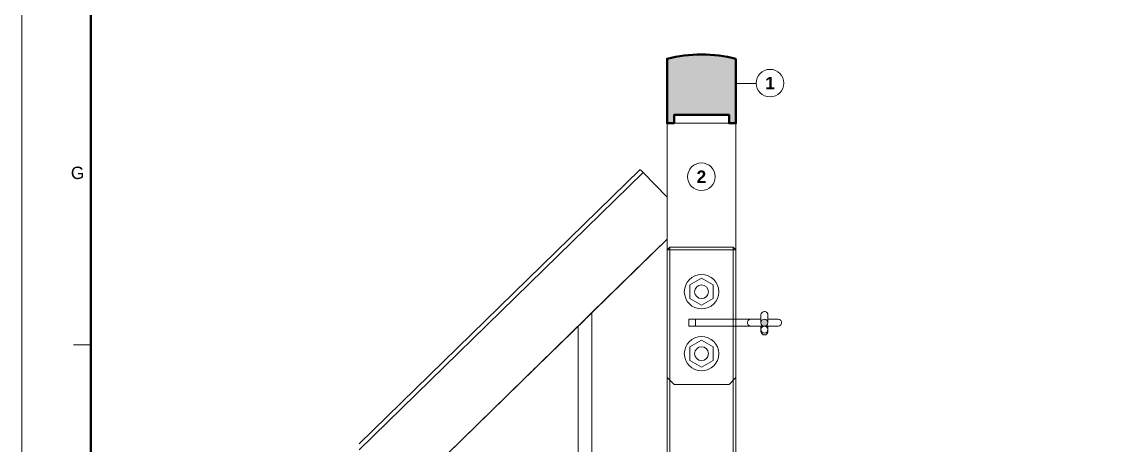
# Model space of a CAD drawing. Header units: millimetres. Extents: x -319 to 522, y -48 to 546.
# Drawn here: x -319 to -160, y 171.9 to 233.4 of the extents above; entities that cross this region are included whole.
import ezdxf
from ezdxf.enums import TextEntityAlignment as Align

# ---------------------------------------------------------------- set-up
doc = ezdxf.new("R2010")
doc.units = ezdxf.units.MM
doc.header["$LTSCALE"] = 2
doc.linetypes.add('HIDDEN', pattern=[9.525, 6.35, -3.175])
doc.layers.get('0').update_dxf_attribs({"color": 2, "true_color": 0xffff00})
for name, color, linetype, lineweight, true_color in [('010', 178, 'Continuous', 9, 0x000000), ('018', 178, 'Continuous', 18, 0x000000), ('050', 178, 'Continuous', 50, 0x000000), ('1_5section ... 010', 178, 'Continuous', 9, 0x000000), ('1_5section ... 018', 178, 'Continuous', 18, 0x000000), ('1_5section ... 050', 178, 'Continuous', 50, 0x000000), ('1_5section ... hdn', 250, 'HIDDEN', 9, 0x323232), ('dim', 178, 'Continuous', 9, 0x000000)]:
    doc.layers.add(name, color=color, linetype=linetype, lineweight=lineweight, true_color=true_color)
doc.layers.add('G-ANNO-TEXT', color=178, linetype='Continuous', true_color=0x000000)
doc.styles.add('textstyle132', font='')
doc.styles.add('textstyle138', font='')
doc.styles.add('textstyle55', font='')
doc.styles.get('textstyle132').set_extended_font_data('Arial [TMC ]')
doc.styles.get('textstyle138').set_extended_font_data('Arial [TMC ]')
doc.styles.get('textstyle55').set_extended_font_data('Arial [Mono]')

# ---------------------------------------------------------------- blocks, each defined once
blk = doc.blocks.new('title_block')
at = {"layer": '010', "color": 7, "true_color": 0xffffff}
blk.add_lwpolyline([(0, 594), (0, 0), (-841, 0), (-841, 594)], close=True, dxfattribs=at)
at = {"layer": '018', "color": 7, "true_color": 0xffffff}
blk.add_lwpolyline([(-833.5, 234), (-831, 234)], dxfattribs=at)
at = {"layer": '050', "color": 7, "true_color": 0xffffff}
blk.add_lwpolyline([(-10, 584), (-10, 10), (-831, 10), (-831, 584)], close=True, dxfattribs=at)
at = {"layer": 'G-ANNO-TEXT', "style": 'textstyle55'}
blk.add_text('G', height=1.8, dxfattribs=at).set_placement((-832.91, 259), align=Align.MIDDLE_CENTER)

msp = doc.modelspace()

# ---------------------------------------------------------------- hatches: boundary and pattern name
at = {"layer": '1_5section ... 010', "true_color": 0x969696}
h = msp.add_hatch(color=252, dxfattribs=at)
edge = h.paths.add_edge_path(flags=0)
edge.add_arc((-220.23, 208.65), 20, 75.5225, 104.4775)
edge.add_line((-225.23, 228.01), (-225.23, 218.65))
edge.add_line((-225.23, 218.65), (-224.23, 218.65))
edge.add_line((-224.23, 218.65), (-224.23, 219.85))
edge.add_line((-224.23, 219.85), (-216.23, 219.85))
edge.add_line((-216.23, 219.85), (-216.23, 218.65))
edge.add_line((-216.23, 218.65), (-215.23, 218.65))
edge.add_line((-215.23, 218.65), (-215.23, 228.01))
h = msp.add_hatch(color=252, dxfattribs=at)
edge = h.paths.add_edge_path(flags=0)
edge.add_arc((-211.09, 99.66), 0.501, 0, 360)
edge = h.paths.add_edge_path(flags=0)
edge.add_arc((-211.09, 144.66), 0.501, 0, 360)
edge = h.paths.add_edge_path(flags=0)
edge.add_arc((-211.09, 189.65), 0.501, 0, 360)

# ---------------------------------------------------------------- linework, layer by layer
at = {"layer": '010'}
msp.add_line((-212.28, 224.4), (-215.23, 224.4), dxfattribs=at)
for centre in [(-210.28, 224.47), (-220.25, 210.87)]:
    msp.add_circle(centre, 2, dxfattribs=at)
at = {"layer": '1_5section ... 010'}
for p, q in [((-269.98, 172.06), (-229.15, 211.91)), ((-269.98, 171.18), (-228.71, 211.46)), ((-225.23, 207.89), (-228.71, 211.46)), ((-269.98, 158.09), (-225.23, 201.77)), ((-236.15, 191.11), (-225.23, 201.77)), ((-236.15, 191.11), (-225.23, 201.77)), ((-236.15, 191.11), (-225.23, 201.77)), ((-236.15, 191.11), (-226.42, 200.61)), ((-229.64, 197.46), (-230.35, 196.77)), ((-230, 197.11), (-229.64, 197.46)), ((-236.15, 191.11), (-238.15, 189.15)), ((-236.15, 136.66), (-236.15, 191.11)), ((-269.98, 158.09), (-237.09, 190.19)), ((-269.98, 158.09), (-237.17, 190.11)), ((-269.98, 158.09), (-237.18, 190.1)), ((-247.88, 179.65), (-237.15, 190.13)), ((-238.15, 189.15), (-238.15, 136.66)), ((-243.95, 183.5), (-244.67, 182.8)), ((-244.31, 183.15), (-243.95, 183.5))]:
    msp.add_line(p, q, dxfattribs=at)
msp.add_open_spline([(-228.71, 211.46), (-229, 211.76), (-229.15, 211.91), (-229.15, 211.91)], degree=3, dxfattribs=at)
at = {"layer": '1_5section ... 018'}
for p, q in [((-216.23, 219.85), (-224.23, 219.85)), ((-224.23, 218.65), (-224.23, 219.85)), ((-224.23, 219.85), (-216.23, 219.85)), ((-216.23, 219.85), (-224.23, 219.85)), ((-224.23, 219.85), (-224.23, 218.65)), ((-224.23, 218.65), (-224.23, 219.85)), ((-224.23, 219.85), (-216.23, 219.85)), ((-216.23, 218.65), (-216.23, 219.85)), ((-216.23, 218.65), (-216.23, 219.85)), ((-216.23, 219.85), (-216.23, 218.65)), ((-216.23, 218.65), (-216.23, 219.85)), ((-216.23, 219.85), (-216.23, 218.65)), ((-216.23, 218.65), (-216.23, 219.85)), ((-216.23, 219.85), (-216.23, 218.65)), ((-225.23, 181.65), (-225.23, 218.65)), ((-225.23, 218.65), (-224.23, 218.65)), ((-225.23, 181.65), (-225.23, 218.65)), ((-224.23, 218.65), (-225.23, 218.65)), ((-225.23, 218.65), (-224.23, 218.65)), ((-224.23, 218.65), (-216.23, 218.65)), ((-224.23, 218.65), (-216.23, 218.65)), ((-216.23, 218.65), (-215.23, 218.65)), ((-215.23, 218.65), (-216.23, 218.65)), ((-216.23, 218.65), (-215.23, 218.65)), ((-215.23, 200.25), (-215.23, 218.65)), ((-215.23, 200.25), (-215.23, 218.65)), ((-225.23, 200.25), (-224.83, 200.65)), ((-225.23, 200.25), (-224.83, 200.65)), ((-215.63, 200.65), (-224.83, 200.65)), ((-224.83, 200.25), (-224.83, 200.65)), ((-215.63, 200.65), (-224.83, 200.65)), ((-224.83, 200.25), (-224.83, 200.65)), ((-215.63, 200.65), (-215.63, 200.25)), ((-215.63, 200.65), (-215.23, 200.25)), ((-215.63, 200.65), (-215.63, 200.25)), ((-215.63, 200.65), (-215.23, 200.25)), ((-225.23, 200.25), (-224.83, 200.25)), ((-225.23, -0.93), (-225.23, 200.25)), ((-225.23, 200.25), (-224.83, 200.25)), ((-225.23, -0.93), (-225.23, 200.25)), ((-215.63, 200.25), (-224.83, 200.25)), ((-224.83, -0.93), (-224.83, 200.25)), ((-215.63, 200.25), (-224.83, 200.25)), ((-224.83, -0.93), (-224.83, 200.25)), ((-215.63, 37.63), (-215.63, 200.25)), ((-215.63, 200.25), (-215.23, 200.25)), ((-215.63, 37.63), (-215.63, 200.25)), ((-215.63, 200.25), (-215.23, 200.25)), ((-215.23, 37.63), (-215.23, 200.25)), ((-215.23, 37.63), (-215.23, 200.25)), ((-221.93, 195.13), (-220.23, 196.11)), ((-221.93, 195.13), (-220.23, 196.11)), ((-218.53, 195.13), (-220.23, 196.11)), ((-218.53, 195.13), (-220.23, 196.11)), ((-221.93, 195.13), (-221.93, 193.17)), ((-221.93, 195.13), (-221.93, 193.17)), ((-218.53, 195.13), (-218.53, 193.17)), ((-218.53, 195.13), (-218.53, 193.17)), ((-220.23, 192.19), (-221.93, 193.17)), ((-220.23, 192.19), (-221.93, 193.17)), ((-220.23, 192.19), (-218.53, 193.17)), ((-220.23, 192.19), (-218.53, 193.17)), ((-213.09, 190.15), (-215.23, 190.15)), ((-213.09, 190.15), (-215.23, 190.15)), ((-213.09, 189.15), (-215.23, 189.15)), ((-213.09, 189.15), (-215.23, 189.15)), ((-221.93, 186.13), (-220.23, 187.11)), ((-221.93, 186.13), (-220.23, 187.11)), ((-221.93, 186.13), (-221.93, 184.17)), ((-221.93, 186.13), (-221.93, 184.17)), ((-218.53, 186.13), (-220.23, 187.11)), ((-218.53, 186.13), (-220.23, 187.11)), ((-218.53, 186.13), (-218.53, 184.17)), ((-218.53, 186.13), (-218.53, 184.17)), ((-220.23, 183.19), (-221.93, 184.17)), ((-220.23, 183.19), (-221.93, 184.17)), ((-220.23, 183.19), (-218.53, 184.17)), ((-220.23, 183.19), (-218.53, 184.17))]:
    msp.add_line(p, q, dxfattribs=at)
msp.add_circle((-211.09, 189.65), 0.501, dxfattribs=at)
for points in [[(-220.23, 196.65), (-221.61, 196.65), (-222.73, 195.53), (-222.73, 194.15)], [(-220.23, 196.65), (-221.61, 196.65), (-222.73, 195.53), (-222.73, 194.15)], [(-217.73, 194.15), (-217.73, 195.53), (-218.85, 196.65), (-220.23, 196.65)], [(-217.73, 194.15), (-217.73, 195.53), (-218.85, 196.65), (-220.23, 196.65)], [(-222.73, 194.15), (-222.73, 192.77), (-221.61, 191.65), (-220.23, 191.65)], [(-222.73, 194.15), (-222.73, 192.77), (-221.61, 191.65), (-220.23, 191.65)], [(-220.23, 195.15), (-220.78, 195.15), (-221.23, 194.7), (-221.23, 194.15)], [(-220.23, 195.15), (-220.78, 195.15), (-221.23, 194.7), (-221.23, 194.15)], [(-221.23, 194.15), (-221.23, 193.6), (-220.78, 193.15), (-220.23, 193.15)], [(-221.23, 194.15), (-221.23, 193.6), (-220.78, 193.15), (-220.23, 193.15)], [(-219.23, 194.15), (-219.23, 194.7), (-219.68, 195.15), (-220.23, 195.15)], [(-219.23, 194.15), (-219.23, 194.7), (-219.68, 195.15), (-220.23, 195.15)], [(-220.23, 191.65), (-218.85, 191.65), (-217.73, 192.77), (-217.73, 194.15)], [(-220.23, 193.15), (-219.68, 193.15), (-219.23, 193.6), (-219.23, 194.15)], [(-220.23, 191.65), (-218.85, 191.65), (-217.73, 192.77), (-217.73, 194.15)], [(-220.23, 193.15), (-219.68, 193.15), (-219.23, 193.6), (-219.23, 194.15)], [(-211.43, 191.14), (-211.53, 191.05), (-211.59, 190.91), (-211.59, 190.78)], [(-211.43, 191.14), (-211.53, 191.05), (-211.59, 190.91), (-211.59, 190.78)], [(-211.43, 191.14), (-211.53, 191.05), (-211.59, 190.91), (-211.59, 190.78)], [(-211.09, 191.28), (-211.22, 191.28), (-211.34, 191.23), (-211.43, 191.14)], [(-211.09, 191.28), (-211.22, 191.28), (-211.34, 191.23), (-211.43, 191.14)], [(-211.09, 191.28), (-211.22, 191.28), (-211.34, 191.23), (-211.43, 191.14)], [(-210.69, 191.08), (-210.78, 191.2), (-210.93, 191.28), (-211.09, 191.28)], [(-210.69, 191.08), (-210.78, 191.2), (-210.93, 191.28), (-211.09, 191.28)], [(-210.69, 191.08), (-210.78, 191.2), (-210.93, 191.28), (-211.09, 191.28)], [(-210.59, 190.78), (-210.59, 190.88), (-210.62, 190.99), (-210.69, 191.08)], [(-210.59, 190.78), (-210.59, 190.88), (-210.62, 190.99), (-210.69, 191.08)], [(-210.59, 190.78), (-210.59, 190.88), (-210.62, 190.99), (-210.69, 191.08)], [(-213.54, 189.65), (-213.54, 189.72), (-213.53, 189.79), (-213.51, 189.85)], [(-213.54, 189.65), (-213.54, 189.72), (-213.53, 189.79), (-213.51, 189.85)], [(-213.54, 189.65), (-213.54, 189.72), (-213.53, 189.79), (-213.51, 189.85)], [(-213.54, 189.65), (-213.54, 189.72), (-213.53, 189.79), (-213.51, 189.85)], [(-213.54, 189.65), (-213.54, 189.58), (-213.53, 189.52), (-213.51, 189.46)], [(-213.54, 189.65), (-213.54, 189.58), (-213.53, 189.52), (-213.51, 189.46)], [(-213.54, 189.65), (-213.54, 189.58), (-213.53, 189.52), (-213.51, 189.46)], [(-213.54, 189.65), (-213.54, 189.58), (-213.53, 189.52), (-213.51, 189.46)], [(-213.51, 189.85), (-213.47, 189.94), (-213.42, 190.01), (-213.37, 190.06)], [(-213.51, 189.85), (-213.47, 189.94), (-213.42, 190.01), (-213.37, 190.06)], [(-213.51, 189.85), (-213.47, 189.94), (-213.42, 190.01), (-213.37, 190.06)], [(-213.51, 189.85), (-213.47, 189.94), (-213.42, 190.01), (-213.37, 190.06)], [(-213.51, 189.46), (-213.47, 189.37), (-213.42, 189.3), (-213.37, 189.25)], [(-213.51, 189.46), (-213.47, 189.37), (-213.42, 189.3), (-213.37, 189.25)], [(-213.51, 189.46), (-213.47, 189.37), (-213.42, 189.3), (-213.37, 189.25)], [(-213.51, 189.46), (-213.47, 189.37), (-213.42, 189.3), (-213.37, 189.25)], [(-213.37, 190.06), (-213.28, 190.13), (-213.19, 190.15), (-213.09, 190.15)], [(-213.37, 190.06), (-213.28, 190.13), (-213.19, 190.15), (-213.09, 190.15)], [(-213.37, 190.06), (-213.28, 190.13), (-213.19, 190.15), (-213.09, 190.15)], [(-213.37, 190.06), (-213.28, 190.13), (-213.19, 190.15), (-213.09, 190.15)], [(-213.37, 189.25), (-213.28, 189.18), (-213.19, 189.15), (-213.09, 189.15)], [(-213.37, 189.25), (-213.28, 189.18), (-213.19, 189.15), (-213.09, 189.15)], [(-213.37, 189.25), (-213.28, 189.18), (-213.19, 189.15), (-213.09, 189.15)], [(-213.37, 189.25), (-213.28, 189.18), (-213.19, 189.15), (-213.09, 189.15)], [(-212.67, 190.15), (-212.94, 190.15), (-213.09, 190.15), (-213.09, 190.15)], [(-212.9, 190.15), (-213.02, 190.15), (-213.09, 190.15), (-213.09, 190.15)], [(-213.01, 190.15), (-213.06, 190.15), (-213.09, 190.15), (-213.09, 190.15)], [(-212.7, 190.15), (-212.95, 190.15), (-213.09, 190.15), (-213.09, 190.15)], [(-212.67, 190.15), (-212.94, 190.15), (-213.09, 190.15), (-213.09, 190.15)], [(-212.7, 190.15), (-212.95, 190.15), (-213.09, 190.15), (-213.09, 190.15)], [(-212.7, 190.15), (-212.84, 190.15), (-212.94, 190.15), (-213.01, 190.15)], [(-212.35, 190.15), (-212.58, 190.15), (-212.77, 190.15), (-212.9, 190.15)], [(-211.59, 190.15), (-212.03, 190.15), (-212.43, 190.15), (-212.7, 190.15)], [(-211.59, 190.15), (-212.03, 190.15), (-212.43, 190.15), (-212.7, 190.15)], [(-211.59, 190.15), (-212.03, 190.15), (-212.43, 190.15), (-212.7, 190.15)], [(-211.59, 190.15), (-212.01, 190.15), (-212.4, 190.15), (-212.67, 190.15)], [(-211.59, 190.15), (-212.01, 190.15), (-212.4, 190.15), (-212.67, 190.15)], [(-211.59, 190.15), (-211.87, 190.15), (-212.13, 190.15), (-212.35, 190.15)], [(-211.59, 190.78), (-211.59, 190.78), (-211.59, 190.72), (-211.59, 190.62)], [(-211.59, 190.78), (-211.59, 190.78), (-211.59, 190.67), (-211.59, 190.55)], [(-211.59, 190.78), (-211.59, 190.78), (-211.59, 190.72), (-211.59, 190.62)], [(-211.59, 190.78), (-211.59, 190.78), (-211.59, 190.72), (-211.59, 190.61)], [(-211.59, 190.78), (-211.59, 190.78), (-211.59, 190.71), (-211.59, 190.61)], [(-211.59, 190.62), (-211.59, 190.51), (-211.59, 190.35), (-211.59, 190.15)], [(-211.59, 190.62), (-211.59, 190.62), (-211.59, 190.62), (-211.59, 190.61)], [(-211.59, 190.61), (-211.59, 190.51), (-211.59, 190.35), (-211.59, 190.15)], [(-211.59, 190.61), (-211.59, 190.51), (-211.59, 190.39), (-211.59, 190.27)], [(-211.59, 190.55), (-211.59, 190.47), (-211.59, 190.38), (-211.59, 190.29)], [(-211.59, 190.29), (-211.59, 190.19), (-211.59, 190.09), (-211.59, 190.01)], [(-211.59, 190.27), (-211.59, 190.23), (-211.59, 190.19), (-211.59, 190.15)], [(-211.59, 190.01), (-211.59, 189.88), (-211.59, 189.79), (-211.59, 189.73)], [(-211.59, 189.73), (-211.59, 189.67), (-211.59, 189.65), (-211.59, 189.65)], [(-210.59, 190.61), (-210.59, 190.72), (-210.59, 190.78), (-210.59, 190.78)], [(-210.59, 190.61), (-210.59, 190.71), (-210.59, 190.78), (-210.59, 190.78)], [(-210.59, 190.62), (-210.59, 190.72), (-210.59, 190.78), (-210.59, 190.78)], [(-210.59, 190.6), (-210.59, 190.7), (-210.59, 190.78), (-210.59, 190.78)], [(-210.59, 190.15), (-210.59, 190.35), (-210.59, 190.51), (-210.59, 190.62)], [(-210.59, 190.15), (-210.59, 190.35), (-210.59, 190.51), (-210.59, 190.61)], [(-210.59, 190.27), (-210.59, 190.39), (-210.59, 190.51), (-210.59, 190.61)], [(-210.59, 190.25), (-210.59, 190.38), (-210.59, 190.5), (-210.59, 190.6)], [(-210.59, 190), (-210.59, 190.08), (-210.59, 190.17), (-210.59, 190.27)], [(-210.59, 190.15), (-210.59, 190.19), (-210.59, 190.22), (-210.59, 190.25)], [(-209.86, 190.15), (-210.07, 190.15), (-210.32, 190.15), (-210.59, 190.15)], [(-210.34, 190.15), (-210.42, 190.15), (-210.5, 190.15), (-210.59, 190.15)], [(-209.76, 190.15), (-209.99, 190.15), (-210.28, 190.15), (-210.59, 190.15)], [(-209.86, 190.15), (-210.07, 190.15), (-210.32, 190.15), (-210.59, 190.15)], [(-209.86, 190.15), (-210.07, 190.15), (-210.32, 190.15), (-210.59, 190.15)], [(-209.86, 190.15), (-210.07, 190.15), (-210.32, 190.15), (-210.59, 190.15)], [(-210.59, 189.8), (-210.59, 189.85), (-210.59, 189.92), (-210.59, 190)], [(-210.59, 189.65), (-210.59, 189.66), (-210.59, 189.69), (-210.59, 189.8)], [(-209.5, 190.15), (-209.72, 190.15), (-210.01, 190.15), (-210.34, 190.15)], [(-209.29, 190.15), (-209.42, 190.15), (-209.62, 190.15), (-209.86, 190.15)], [(-209.29, 190.15), (-209.42, 190.15), (-209.62, 190.15), (-209.86, 190.15)], [(-209.29, 190.15), (-209.42, 190.15), (-209.62, 190.15), (-209.86, 190.15)], [(-209.29, 190.15), (-209.42, 190.15), (-209.62, 190.15), (-209.86, 190.15)], [(-209.29, 190.15), (-209.42, 190.15), (-209.62, 190.15), (-209.86, 190.15)], [(-209.29, 190.15), (-209.42, 190.15), (-209.62, 190.15), (-209.86, 190.15)], [(-209.26, 190.15), (-209.38, 190.15), (-209.55, 190.15), (-209.76, 190.15)], [(-209.09, 190.15), (-209.09, 190.15), (-209.23, 190.15), (-209.5, 190.15)], [(-209.09, 190.15), (-209.09, 190.15), (-209.16, 190.15), (-209.29, 190.15)], [(-209.09, 190.15), (-209.09, 190.15), (-209.16, 190.15), (-209.29, 190.15)], [(-209.09, 190.15), (-209.09, 190.15), (-209.16, 190.15), (-209.29, 190.15)], [(-209.09, 190.15), (-209.09, 190.15), (-209.16, 190.15), (-209.29, 190.15)], [(-209.09, 190.15), (-209.09, 190.15), (-209.16, 190.15), (-209.29, 190.15)], [(-209.09, 190.15), (-209.09, 190.15), (-209.16, 190.15), (-209.29, 190.15)], [(-209.09, 190.15), (-209.09, 190.15), (-209.15, 190.15), (-209.26, 190.15)], [(-208.77, 190.04), (-208.86, 190.11), (-208.97, 190.15), (-209.09, 190.15)], [(-208.77, 190.04), (-208.86, 190.11), (-208.97, 190.15), (-209.09, 190.15)], [(-208.77, 190.04), (-208.86, 190.11), (-208.97, 190.15), (-209.09, 190.15)], [(-208.77, 190.04), (-208.86, 190.11), (-208.97, 190.15), (-209.09, 190.15)], [(-208.77, 189.27), (-208.86, 189.2), (-208.97, 189.15), (-209.09, 189.15)], [(-208.77, 189.27), (-208.86, 189.2), (-208.97, 189.15), (-209.09, 189.15)], [(-208.59, 189.65), (-208.59, 189.8), (-208.66, 189.94), (-208.77, 190.04)], [(-208.59, 189.65), (-208.59, 189.8), (-208.66, 189.94), (-208.77, 190.04)], [(-208.59, 189.65), (-208.59, 189.8), (-208.66, 189.94), (-208.77, 190.04)], [(-208.59, 189.65), (-208.59, 189.8), (-208.66, 189.94), (-208.77, 190.04)], [(-208.59, 189.65), (-208.59, 189.51), (-208.66, 189.36), (-208.77, 189.27)], [(-208.59, 189.65), (-208.59, 189.51), (-208.66, 189.36), (-208.77, 189.27)], [(-220.23, 187.65), (-221.61, 187.65), (-222.73, 186.53), (-222.73, 185.15)], [(-220.23, 187.65), (-221.61, 187.65), (-222.73, 186.53), (-222.73, 185.15)], [(-217.73, 185.15), (-217.73, 186.53), (-218.85, 187.65), (-220.23, 187.65)], [(-217.73, 185.15), (-217.73, 186.53), (-218.85, 187.65), (-220.23, 187.65)], [(-213.09, 189.15), (-213.09, 189.15), (-213.09, 189.15), (-213.09, 189.15)], [(-213.09, 189.15), (-213.08, 189.15), (-213.02, 189.15), (-212.92, 189.15)], [(-213.09, 189.15), (-213.09, 189.15), (-213.04, 189.15), (-212.95, 189.15)], [(-213.09, 189.15), (-213.09, 189.15), (-213.09, 189.15), (-213.09, 189.15)], [(-213.09, 189.15), (-213.08, 189.15), (-213.04, 189.15), (-212.97, 189.15)], [(-213.09, 189.15), (-213.09, 189.15), (-213, 189.15), (-212.84, 189.15)], [(-212.97, 189.15), (-212.89, 189.15), (-212.79, 189.15), (-212.65, 189.15)], [(-212.95, 189.15), (-212.85, 189.15), (-212.72, 189.15), (-212.54, 189.15)], [(-212.92, 189.15), (-212.81, 189.15), (-212.66, 189.15), (-212.48, 189.15)], [(-212.84, 189.15), (-212.66, 189.15), (-212.4, 189.15), (-212.1, 189.15)], [(-212.65, 189.15), (-212.38, 189.15), (-212, 189.15), (-211.59, 189.15)], [(-212.54, 189.15), (-212.37, 189.15), (-212.16, 189.15), (-211.93, 189.15)], [(-212.48, 189.15), (-212.11, 189.15), (-211.6, 189.15), (-211.09, 189.15)], [(-212.1, 189.15), (-211.55, 189.15), (-210.86, 189.15), (-210.29, 189.15)], [(-211.93, 189.15), (-211.7, 189.15), (-211.45, 189.15), (-211.2, 189.15)], [(-211.59, 189.15), (-211.59, 188.97), (-211.59, 188.81), (-211.59, 188.69)], [(-211.59, 188.65), (-211.59, 188.93), (-211.36, 189.15), (-211.09, 189.15)], [(-211.59, 189.15), (-211.59, 188.95), (-211.59, 188.78), (-211.59, 188.66)], [(-211.59, 189.15), (-211.59, 188.95), (-211.59, 188.78), (-211.59, 188.66)], [(-211.59, 189.15), (-211.59, 188.97), (-211.59, 188.81), (-211.59, 188.69)], [(-211.59, 189.15), (-211.59, 188.95), (-211.59, 188.78), (-211.59, 188.66)], [(-211.59, 188.69), (-211.59, 188.68), (-211.59, 188.67), (-211.59, 188.65)], [(-211.59, 188.69), (-211.59, 188.68), (-211.59, 188.67), (-211.59, 188.65)], [(-211.59, 188.66), (-211.59, 188.66), (-211.59, 188.66), (-211.59, 188.65)], [(-211.59, 188.66), (-211.59, 188.66), (-211.59, 188.66), (-211.59, 188.65)], [(-211.59, 188.66), (-211.59, 188.45), (-211.59, 188.38), (-211.59, 188.38)], [(-211.59, 188.65), (-211.59, 188.65), (-211.59, 188.64), (-211.59, 188.61)], [(-211.59, 188.65), (-211.59, 188.45), (-211.59, 188.38), (-211.59, 188.38)], [(-211.09, 188.15), (-211.36, 188.15), (-211.59, 188.38), (-211.59, 188.65)], [(-211.09, 188.15), (-211.36, 188.15), (-211.59, 188.38), (-211.59, 188.65)], [(-211.59, 188.65), (-211.59, 188.45), (-211.59, 188.38), (-211.59, 188.38)], [(-211.59, 188.65), (-211.59, 188.65), (-211.59, 188.65), (-211.59, 188.62)], [(-211.59, 188.62), (-211.59, 188.61), (-211.59, 188.6), (-211.59, 188.57)], [(-211.59, 188.61), (-211.59, 188.6), (-211.59, 188.57), (-211.59, 188.55)], [(-211.59, 188.57), (-211.59, 188.55), (-211.59, 188.52), (-211.59, 188.49)], [(-211.59, 188.55), (-211.59, 188.52), (-211.59, 188.48), (-211.59, 188.45)], [(-211.59, 188.49), (-211.59, 188.45), (-211.59, 188.42), (-211.59, 188.41)], [(-211.59, 188.45), (-211.59, 188.4), (-211.59, 188.38), (-211.59, 188.38)], [(-211.59, 188.41), (-211.59, 188.38), (-211.59, 188.38), (-211.59, 188.38)], [(-211.59, 188.38), (-211.59, 188.33), (-211.58, 188.29), (-211.57, 188.25)], [(-211.57, 188.25), (-211.55, 188.16), (-211.5, 188.08), (-211.44, 188.02)], [(-211.44, 188.02), (-211.35, 187.93), (-211.22, 187.87), (-211.09, 187.87)], [(-211.2, 189.15), (-211.17, 189.15), (-211.13, 189.15), (-211.09, 189.15)], [(-211.09, 189.15), (-210.83, 189.15), (-210.56, 189.15), (-210.32, 189.15)], [(-211.09, 189.15), (-210.81, 189.15), (-210.59, 188.93), (-210.59, 188.65)], [(-210.59, 188.65), (-210.59, 188.93), (-210.81, 189.15), (-211.09, 189.15)], [(-210.59, 188.65), (-210.59, 188.38), (-210.81, 188.15), (-211.09, 188.15)], [(-211.09, 188.15), (-210.81, 188.15), (-210.59, 188.38), (-210.59, 188.65)], [(-211.09, 187.87), (-210.96, 187.87), (-210.83, 187.93), (-210.74, 188.02)], [(-211.09, 187.87), (-210.96, 187.87), (-210.83, 187.93), (-210.74, 188.02)], [(-210.74, 188.02), (-210.67, 188.08), (-210.63, 188.16), (-210.61, 188.25)], [(-210.74, 188.02), (-210.67, 188.08), (-210.63, 188.16), (-210.61, 188.25)], [(-210.61, 188.25), (-210.6, 188.29), (-210.59, 188.33), (-210.59, 188.38)], [(-210.59, 188.66), (-210.59, 188.78), (-210.59, 188.95), (-210.59, 189.15)], [(-210.59, 189.15), (-210.17, 189.15), (-209.78, 189.15), (-209.51, 189.15)], [(-210.59, 188.65), (-210.59, 188.77), (-210.59, 188.94), (-210.59, 189.15)], [(-210.59, 188.66), (-210.59, 188.78), (-210.59, 188.95), (-210.59, 189.15)], [(-210.59, 188.66), (-210.59, 188.78), (-210.59, 188.95), (-210.59, 189.15)], [(-210.59, 188.67), (-210.59, 188.79), (-210.59, 188.95), (-210.59, 189.15)], [(-210.59, 189.15), (-210.17, 189.15), (-209.78, 189.15), (-209.51, 189.15)], [(-210.59, 188.38), (-210.59, 188.38), (-210.59, 188.45), (-210.59, 188.67)], [(-210.59, 188.38), (-210.59, 188.38), (-210.59, 188.45), (-210.59, 188.66)], [(-210.59, 188.38), (-210.59, 188.38), (-210.59, 188.45), (-210.59, 188.66)], [(-210.59, 188.38), (-210.59, 188.38), (-210.59, 188.45), (-210.59, 188.66)], [(-210.59, 188.62), (-210.59, 188.65), (-210.59, 188.65), (-210.59, 188.65)], [(-210.59, 188.38), (-210.59, 188.38), (-210.59, 188.45), (-210.59, 188.65)], [(-210.59, 188.62), (-210.59, 188.65), (-210.59, 188.65), (-210.59, 188.65)], [(-210.59, 188.62), (-210.59, 188.65), (-210.59, 188.65), (-210.59, 188.65)], [(-210.59, 188.63), (-210.59, 188.65), (-210.59, 188.65), (-210.59, 188.65)], [(-210.59, 188.58), (-210.59, 188.6), (-210.59, 188.61), (-210.59, 188.63)], [(-210.59, 188.57), (-210.59, 188.6), (-210.59, 188.61), (-210.59, 188.62)], [(-210.59, 188.57), (-210.59, 188.6), (-210.59, 188.61), (-210.59, 188.62)], [(-210.59, 188.57), (-210.59, 188.6), (-210.59, 188.61), (-210.59, 188.62)], [(-210.59, 188.5), (-210.59, 188.53), (-210.59, 188.56), (-210.59, 188.58)], [(-210.59, 188.49), (-210.59, 188.52), (-210.59, 188.55), (-210.59, 188.57)], [(-210.59, 188.49), (-210.59, 188.52), (-210.59, 188.55), (-210.59, 188.57)], [(-210.59, 188.49), (-210.59, 188.52), (-210.59, 188.55), (-210.59, 188.57)], [(-210.59, 188.41), (-210.59, 188.43), (-210.59, 188.46), (-210.59, 188.5)], [(-210.59, 188.41), (-210.59, 188.42), (-210.59, 188.45), (-210.59, 188.49)], [(-210.59, 188.41), (-210.59, 188.42), (-210.59, 188.45), (-210.59, 188.49)], [(-210.59, 188.41), (-210.59, 188.42), (-210.59, 188.45), (-210.59, 188.49)], [(-210.59, 188.38), (-210.59, 188.38), (-210.59, 188.38), (-210.59, 188.41)], [(-210.59, 188.38), (-210.59, 188.38), (-210.59, 188.38), (-210.59, 188.41)], [(-210.59, 188.38), (-210.59, 188.38), (-210.59, 188.38), (-210.59, 188.41)], [(-210.59, 188.38), (-210.59, 188.38), (-210.59, 188.38), (-210.59, 188.41)], [(-210.32, 189.15), (-210.08, 189.15), (-209.86, 189.15), (-209.68, 189.15)], [(-210.29, 189.15), (-209.93, 189.15), (-209.63, 189.15), (-209.41, 189.15)], [(-210.29, 189.15), (-209.93, 189.15), (-209.63, 189.15), (-209.41, 189.15)], [(-210.29, 189.15), (-210, 189.15), (-209.74, 189.15), (-209.54, 189.15)], [(-209.68, 189.15), (-209.49, 189.15), (-209.34, 189.15), (-209.24, 189.15)], [(-209.54, 189.15), (-209.25, 189.15), (-209.09, 189.15), (-209.09, 189.15)], [(-209.51, 189.15), (-209.37, 189.15), (-209.27, 189.15), (-209.2, 189.15)], [(-209.51, 189.15), (-209.37, 189.15), (-209.27, 189.15), (-209.2, 189.15)], [(-209.41, 189.15), (-209.31, 189.15), (-209.23, 189.15), (-209.17, 189.15)], [(-209.41, 189.15), (-209.31, 189.15), (-209.23, 189.15), (-209.17, 189.15)], [(-209.24, 189.15), (-209.14, 189.15), (-209.09, 189.15), (-209.09, 189.15)], [(-209.2, 189.15), (-209.12, 189.15), (-209.09, 189.15), (-209.09, 189.15)], [(-209.2, 189.15), (-209.12, 189.15), (-209.09, 189.15), (-209.09, 189.15)], [(-209.17, 189.15), (-209.11, 189.15), (-209.09, 189.15), (-209.09, 189.15)], [(-209.17, 189.15), (-209.11, 189.15), (-209.09, 189.15), (-209.09, 189.15)], [(-220.23, 186.15), (-220.78, 186.15), (-221.23, 185.7), (-221.23, 185.15)], [(-220.23, 186.15), (-220.78, 186.15), (-221.23, 185.7), (-221.23, 185.15)], [(-219.23, 185.15), (-219.23, 185.7), (-219.68, 186.15), (-220.23, 186.15)], [(-219.23, 185.15), (-219.23, 185.7), (-219.68, 186.15), (-220.23, 186.15)], [(-222.73, 185.15), (-222.73, 183.77), (-221.61, 182.65), (-220.23, 182.65)], [(-222.73, 185.15), (-222.73, 183.77), (-221.61, 182.65), (-220.23, 182.65)], [(-221.23, 185.15), (-221.23, 184.6), (-220.78, 184.15), (-220.23, 184.15)], [(-221.23, 185.15), (-221.23, 184.6), (-220.78, 184.15), (-220.23, 184.15)], [(-220.23, 182.65), (-218.85, 182.65), (-217.73, 183.77), (-217.73, 185.15)], [(-220.23, 184.15), (-219.68, 184.15), (-219.23, 184.6), (-219.23, 185.15)], [(-220.23, 182.65), (-218.85, 182.65), (-217.73, 183.77), (-217.73, 185.15)], [(-220.23, 184.15), (-219.68, 184.15), (-219.23, 184.6), (-219.23, 185.15)]]:
    msp.add_open_spline(points, degree=3, dxfattribs=at)
at = {"layer": '1_5section ... 050', "flags": 128}
msp.add_lwpolyline([(-215.23, 228.01, 0.127017), (-225.23, 228.01), (-225.23, 218.65), (-224.23, 218.65), (-224.23, 219.85), (-216.23, 219.85), (-216.23, 218.65), (-215.23, 218.65)], format="xyb", close=True, dxfattribs=at)
at = {"layer": '1_5section ... hdn'}
for p, q in [((-222.09, 190.17), (-215.23, 190.17)), ((-215.23, 190.17), (-221.09, 190.17)), ((-222.09, 189.17), (-215.23, 189.17)), ((-215.23, 189.17), (-221.09, 189.17)), ((-225.23, 181.67), (-224.23, 180.67)), ((-225.23, 181.67), (-224.23, 180.67)), ((-215.23, 181.67), (-216.23, 180.67)), ((-215.23, 181.67), (-216.23, 180.67)), ((-216.23, 180.67), (-224.23, 180.67)), ((-224.23, 180.67), (-216.23, 180.67))]:
    msp.add_line(p, q, dxfattribs=at)
for points in [[(-222.09, 190.17), (-222.09, 190.17), (-222.09, 189.94), (-222.09, 189.67)], [(-222.09, 189.67), (-222.09, 189.94), (-222.09, 190.17), (-222.09, 190.17)], [(-222.09, 189.17), (-222.09, 189.17), (-222.09, 189.39), (-222.09, 189.67)], [(-222.09, 189.67), (-222.09, 189.39), (-222.09, 189.17), (-222.09, 189.17)], [(-221.09, 190.17), (-221.09, 190.17), (-221.09, 189.94), (-221.09, 189.67)], [(-221.09, 189.67), (-221.09, 189.94), (-221.09, 190.17), (-221.09, 190.17)], [(-221.09, 189.17), (-221.09, 189.17), (-221.09, 189.39), (-221.09, 189.67)], [(-221.09, 189.67), (-221.09, 189.39), (-221.09, 189.17), (-221.09, 189.17)], [(-215.23, 190.17), (-215.23, 190.17), (-215.23, 190.11), (-215.23, 190.01)], [(-215.23, 190.01), (-215.23, 190.11), (-215.23, 190.17), (-215.23, 190.17)], [(-215.23, 190.01), (-215.23, 189.92), (-215.23, 189.79), (-215.23, 189.67)], [(-215.23, 189.68), (-215.23, 189.8), (-215.23, 189.92), (-215.23, 190.01)], [(-215.23, 189.35), (-215.23, 189.44), (-215.23, 189.56), (-215.23, 189.68)], [(-215.23, 189.67), (-215.23, 189.52), (-215.23, 189.37), (-215.23, 189.27)], [(-215.23, 189.17), (-215.23, 189.17), (-215.23, 189.23), (-215.23, 189.35)], [(-215.23, 189.27), (-215.23, 189.2), (-215.23, 189.17), (-215.23, 189.17)]]:
    msp.add_open_spline(points, degree=3, dxfattribs=at)

# ---------------------------------------------------------------- block references
msp.add_blockref('title_block', (522.02, -47.57))

# ---------------------------------------------------------------- texts
at = {"layer": 'dim', "char_height": 1.8, "attachment_point": 5}
for s, insert, style in [('\\fArial [TMC ]|b1|i0|c0|p0;1', (-210.28, 224.47), 'textstyle138'), ('\\fArial [TMC ]|b1|i0|c0|p0;2', (-220.25, 210.87), 'textstyle132')]:
    msp.add_mtext(s, dxfattribs=dict(at, insert=insert, style=style))

doc.saveas('drawing.dxf')
